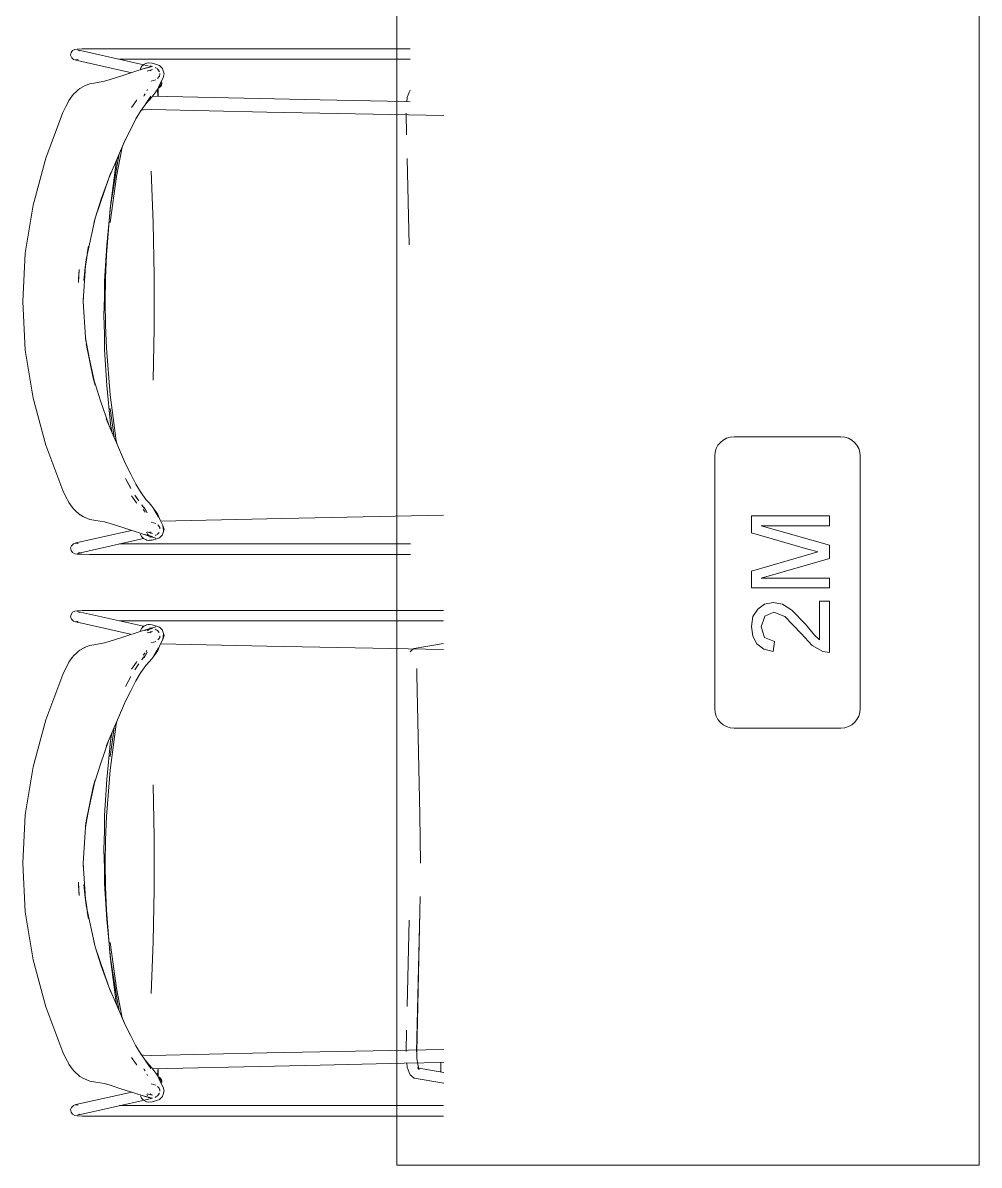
# Model space of a CAD drawing. Header units: millimetres. Extents: x 155927 to 317870, y -36033 to 97293.
# Drawn here: x 201281 to 202266, y 19808 to 20984 of the extents above; entities that cross this region are included whole.
import ezdxf

# ---------------------------------------------------------------- set-up
doc = ezdxf.new("R2010")
doc.units = ezdxf.units.MM
doc.header["$MEASUREMENT"] = 0
doc.layers.add('G-IMPT', color=8, linetype='CONTINUOUS', lineweight=9)
doc.layers.add('I-FURN', color=8, linetype='CONTINUOUS', lineweight=9)

msp = doc.modelspace()

# ---------------------------------------------------------------- linework, layer by layer
at = {"layer": 'G-IMPT'}
for p, q in [((201330.6, 20950.3), (201331, 20953)), ((201330.6, 20950.3), (201331.4, 20948.2)), ((201332.5, 20955.1), (201331, 20953)), ((201331.7, 20947.8), (201331.4, 20948.2)), ((201331.7, 20947.8), (201333.5, 20946)), ((201334.8, 20956.3), (201332.5, 20955.1)), ((201337.3, 20956.6), (201334.8, 20956.3)), ((201342.5, 20956.9), (201337.3, 20956.6)), ((201410.5, 20939.6), (201337.5, 20956)), ((201337.5, 20956), (201339.7, 20955)), ((201339.5, 20955.2), (201339.7, 20955)), ((201349.7, 20957.1), (201342.5, 20956.9)), ((201349.7, 20957.1), (201356, 20957.1)), ((201680.3, 20957.1), (201356, 20957.1)), ((201333.5, 20946), (201333.2, 20946.3)), ((201336, 20945.2), (201333.5, 20946)), ((201338.3, 20945.9), (201335.7, 20945.5)), ((201338, 20945.8), (201335.7, 20945.5)), ((201336, 20945.2), (201393.5, 20932.3)), ((201680.3, 20946.3), (201381, 20946.3)), ((201407.5, 20936.9), (201395.7, 20933.1)), ((201402.4, 20936.2), (201403.6, 20938.7)), ((201402.4, 20936.1), (201403.6, 20938.7)), ((201403.5, 20938.5), (201402.4, 20936.1)), ((201402.4, 20936.2), (201402.4, 20936.1)), ((201403.5, 20938.5), (201403.6, 20938.7)), ((201405.5, 20940.6), (201403.6, 20938.7)), ((201405.5, 20940.6), (201405.7, 20940.7)), ((201408.6, 20942.2), (201405.7, 20940.7)), ((201414.9, 20938.7), (201406.8, 20936.6)), ((201412.6, 20938.5), (201406.8, 20936.6)), ((201407.5, 20936.9), (201414.9, 20938.7)), ((201408.9, 20942.2), (201408.6, 20942.2)), ((201408.9, 20942.2), (201410.6, 20942.5)), ((201414.9, 20935.5), (201409.4, 20933.9)), ((201410.4, 20937.7), (201413.5, 20939.3)), ((201410.4, 20937.7), (201412.6, 20938.5)), ((201414.7, 20942.3), (201410.6, 20942.5)), ((201411.5, 20937.9), (201413.5, 20939.3)), ((201413.9, 20938.9), (201412, 20939.3)), ((201412.5, 20934.2), (201413.6, 20935.2)), ((201412.5, 20934.2), (201413.1, 20934.9)), ((201414.9, 20935.5), (201412.8, 20934.5)), ((201413.6, 20935.2), (201412.8, 20934.5)), ((201414.7, 20942.3), (201417.9, 20941.3)), ((201417.5, 20937.7), (201419.1, 20936.9)), ((201422.1, 20939.9), (201417.9, 20941.3)), ((201417.9, 20937.3), (201419.1, 20936.9)), ((201421.9, 20933.9), (201419.7, 20936.6)), ((201420.9, 20935), (201422.1, 20933.3)), ((201420.9, 20935), (201421.3, 20934.4)), ((201422.1, 20939.9), (201425.2, 20936.7)), ((201425.2, 20936.7), (201425.7, 20935.4)), ((201425.7, 20935.4), (201426.9, 20931.1)), ((201356.4, 20922), (201365.6, 20923.6)), ((201365.6, 20923.6), (201371.3, 20925.3)), ((201383.2, 20929.2), (201371.3, 20925.3)), ((201395.7, 20933.1), (201383.2, 20929.2)), ((201418.2, 20925), (201413.5, 20923.7)), ((201421.8, 20928.3), (201420.2, 20926.5)), ((201422.1, 20933.3), (201421.3, 20934.4)), ((201426, 20927.1), (201421.6, 20918.6)), ((201421.8, 20928.3), (201422.1, 20928.9)), ((201422.1, 20928.9), (201422.5, 20930.8)), ((201422.6, 20931.4), (201422.5, 20930.8)), ((201426, 20927.1), (201426.9, 20931.1)), ((201335.8, 20912.4), (201333.9, 20910.5)), ((201338.2, 20914.6), (201335.8, 20912.4)), ((201340.2, 20916.1), (201338.2, 20914.6)), ((201340.2, 20916.1), (201340.6, 20916.4)), ((201340.6, 20916.4), (201343.2, 20917.9)), ((201345.4, 20919.1), (201343.2, 20917.9)), ((201345.4, 20919.1), (201350.4, 20920.9)), ((201356.4, 20922), (201350.4, 20920.9)), ((201409, 20913.7), (201409.6, 20915.1)), ((201418.5, 20912.7), (201414.2, 20907.3)), ((201420.4, 20915.8), (201418.5, 20912.7)), ((201420.2, 20915.4), (201420.5, 20908.1)), ((201420.2, 20915.4), (201420.6, 20908.1)), ((201420.4, 20915.8), (201422.6, 20920.6)), ((201420.9, 20908.1), (201420.6, 20916.2)), ((201422.6, 20920.6), (201421.6, 20918.6)), ((201677.4, 20906.7), (201679.3, 20912.2)), ((201679.3, 20912.2), (201680.2, 20914.4)), ((201325.5, 20897.7), (201328.6, 20903.3)), ((201328.8, 20903.6), (201328.6, 20903.3)), ((201328.8, 20903.6), (201332.2, 20908.5)), ((201332.2, 20908.5), (201333.9, 20910.5)), ((201398.5, 20903.9), (201393.3, 20896.6)), ((201398.9, 20904.4), (201398.5, 20903.9)), ((201408.2, 20900.3), (201402.8, 20893)), ((201405.9, 20908.3), (201406.3, 20908.9)), ((201407.3, 20910.5), (201406.3, 20908.9)), ((201413.3, 20908.1), (201407.7, 20899.9)), ((201411.3, 20904.1), (201407.7, 20899.9)), ((201413.3, 20908.1), (201408.2, 20900.3)), ((201411.3, 20904.1), (201414.2, 20907.3)), ((201414.5, 20908.3), (201587.5, 20904.5)), ((201674, 20902.6), (201587.5, 20904.5)), ((201680.3, 20902.5), (201674, 20902.6)), ((201676.9, 20902.5), (201677.4, 20906.7)), ((201305, 20844.4), (201322.6, 20891.3)), ((201322.6, 20891.3), (201325.5, 20897.7)), ((201397.9, 20884.8), (201403.3, 20893.7)), ((201402.7, 20893.5), (201405.6, 20894.2)), ((201402.8, 20893), (201403.3, 20893.7)), ((201405.6, 20894.2), (201414, 20894.6)), ((201414, 20894.6), (201532.8, 20891.9)), ((201714.9, 20888.3), (201532.8, 20891.9)), ((201676.2, 20890.6), (201676.7, 20868.5)), ((201392.5, 20874.3), (201397.9, 20884.8)), ((201392.5, 20874.3), (201387.2, 20863.7)), ((201369.9, 20823.8), (201387.1, 20863.8)), ((201377.9, 20825.4), (201383.6, 20855.7)), ((201383.6, 20855.7), (201377.9, 20825.5)), ((201383.1, 20854.4), (201387.1, 20863.8)), ((201383.1, 20854.4), (201387.2, 20863.7)), ((201292, 20796), (201305, 20844.4)), ((201377.6, 20840), (201378.2, 20843.1)), ((201377.7, 20833.6), (201380.7, 20848.7)), ((201677.2, 20844.1), (201679.3, 20755.2)), ((201372.1, 20829.5), (201369.9, 20823.8)), ((201372.1, 20829.5), (201370, 20823.8)), ((201371.3, 20792.7), (201377.6, 20840)), ((201377.7, 20833.6), (201371.8, 20794.5)), ((201413.5, 20830.9), (201415.6, 20777.7)), ((201369.9, 20823.8), (201355.8, 20782.6)), ((201369.9, 20823.8), (201361.9, 20802.3)), ((201370, 20823.8), (201361.9, 20802.3)), ((201371.4, 20778.3), (201377.9, 20825.5)), ((201377.9, 20825.4), (201371.4, 20778.3)), ((201292, 20796), (201283.9, 20746.6)), ((201355.8, 20782.6), (201361.9, 20802.3)), ((201361.9, 20802.3), (201356, 20782.6)), ((201371.8, 20794.5), (201367.7, 20754.7)), ((201346.5, 20740.1), (201355.8, 20782.6)), ((201355.8, 20782.6), (201354.4, 20777.4)), ((201354.4, 20777.4), (201356, 20782.6)), ((201367.4, 20744.8), (201371.3, 20792.7)), ((201416.6, 20723.7), (201415.6, 20777.7)), ((201281.3, 20696.7), (201283.9, 20746.6)), ((201349, 20753.9), (201346.9, 20739.8)), ((201349, 20753.9), (201347.7, 20746.7)), ((201367.7, 20754.7), (201365.6, 20717.6)), ((201346.5, 20740.1), (201344.2, 20718.5)), ((201346.5, 20740.1), (201345.3, 20728.8)), ((201346.9, 20739.8), (201345.3, 20728.8)), ((201367.4, 20744.8), (201366.5, 20720.8)), ((201339.3, 20729.8), (201338.6, 20716.2)), ((201338.8, 20720.2), (201339.3, 20729.8)), ((201343.5, 20696.7), (201345.8, 20733.7)), ((201344.2, 20718.5), (201345.3, 20728.8)), ((201345.8, 20733.7), (201345.3, 20728.8)), ((201416.6, 20723.7), (201416.6, 20669.7)), ((201365.6, 20717.6), (201365.3, 20701.3)), ((201366.5, 20720.8), (201366.1, 20696.7)), ((201343.5, 20696.7), (201343.7, 20704.2)), ((201343.6, 20696.7), (201343.7, 20704.2)), ((201365.3, 20701.3), (201364.9, 20682.5)), ((201281.3, 20696.7), (201283.9, 20646.8)), ((201346, 20659.8), (201343.6, 20696.7)), ((201366.1, 20696.7), (201366.5, 20672.6)), ((201365.3, 20663.6), (201364.9, 20682.5)), ((201367.4, 20648.6), (201366.5, 20672.6)), ((201415.6, 20615.8), (201416.6, 20669.7)), ((201345.8, 20659.8), (201346.9, 20653.4)), ((201345.8, 20659.8), (201346.2, 20656.3)), ((201346, 20659.8), (201346.3, 20655.6)), ((201355.8, 20610.8), (201346.5, 20653.3)), ((201353.9, 20617.9), (201346.5, 20653.3)), ((201346.9, 20653.4), (201353.9, 20617.9)), ((201365.3, 20663.6), (201365.6, 20647.4)), ((201292, 20597.4), (201283.9, 20646.8)), ((201367.7, 20610.3), (201365.6, 20647.4)), ((201371.3, 20600.8), (201367.4, 20648.6)), ((201355.8, 20610.8), (201353.9, 20617.9)), ((201353.9, 20617.9), (201356.2, 20610.9)), ((201361.4, 20594.7), (201356.2, 20610.9)), ((201367.7, 20610.3), (201371.8, 20570.5)), ((201305, 20549), (201292, 20597.4)), ((201361.4, 20594.7), (201369.9, 20569.7)), ((201371.3, 20600.8), (201377.6, 20553.5)), ((201375.5, 20557.1), (201371.4, 20586.7)), ((201375.5, 20557.1), (201371.4, 20586.7)), ((201369.9, 20569.7), (201367.3, 20576.1)), ((201387.2, 20529.7), (201367.3, 20576.1)), ((201373, 20562.9), (201371.8, 20570.5)), ((201305, 20549), (201322.5, 20502.2)), ((201377.6, 20553.5), (201378.1, 20550.9)), ((201387.2, 20529.7), (201392.5, 20519.1)), ((201392.7, 20504.3), (201387.2, 20514.7)), ((201387.2, 20514.7), (201392.2, 20505.2)), ((201392.5, 20519.1), (201397.9, 20508.7)), ((201322.5, 20502.2), (201325.5, 20495.8)), ((201392.7, 20504.3), (201392.2, 20505.2)), ((201403.3, 20499.7), (201397.9, 20508.7)), ((201408.2, 20493.1), (201402.8, 20500.4)), ((201403.3, 20499.7), (201402.8, 20500.4)), ((201328.6, 20490.1), (201325.5, 20495.8)), ((201328.6, 20490.1), (201328.8, 20489.8)), ((201332.2, 20485), (201328.8, 20489.8)), ((201393.3, 20496.8), (201398.5, 20489.5)), ((201400.7, 20491.5), (201396.8, 20497.5)), ((201396.8, 20497.5), (201398, 20495.5)), ((201400.7, 20491.5), (201398, 20495.5)), ((201398.9, 20489), (201398.5, 20489.5)), ((201408.2, 20493.1), (201411.3, 20489.4)), ((201414.2, 20486.2), (201411.3, 20489.4)), ((201332.2, 20485), (201333.9, 20482.9)), ((201335.8, 20481), (201333.9, 20482.9)), ((201335.8, 20481), (201336.3, 20480.6)), ((201338.2, 20478.8), (201336.3, 20480.6)), ((201340.2, 20477.3), (201338.2, 20478.8)), ((201344.4, 20474.9), (201340.2, 20477.3)), ((201340.2, 20477.3), (201340.6, 20477.1)), ((201340.2, 20477.3), (201345.4, 20474.3)), ((201340.6, 20477.1), (201343.2, 20475.5)), ((201404.3, 20486.7), (201404, 20487.3)), ((201406, 20484.2), (201404, 20487.3)), ((201404.3, 20486.7), (201406, 20484.2)), ((201407.5, 20480), (201405.4, 20482.5)), ((201407.6, 20482.4), (201405.9, 20485.1)), ((201406.3, 20484.6), (201405.9, 20485.1)), ((201407.6, 20482.4), (201406.3, 20484.6)), ((201407.6, 20482.4), (201407.3, 20483)), ((201409.3, 20479.2), (201407.3, 20483)), ((201407.6, 20482.4), (201409.3, 20479.2)), ((201418.5, 20480.7), (201414.2, 20486.2)), ((201418.7, 20479.5), (201416.4, 20483.1)), ((201416.4, 20483.1), (201421.2, 20474.8)), ((201420.4, 20477.6), (201418.5, 20480.7)), ((201418.7, 20479.5), (201421.2, 20474.8)), ((201420.4, 20477.6), (201422.9, 20471.5)), ((201532.8, 20473), (201714.6, 20476.7)), ((201343.2, 20475.5), (201345.4, 20474.3)), ((201344.4, 20474.9), (201345.4, 20474.3)), ((201350.4, 20472.5), (201345.4, 20474.3)), ((201356.4, 20471.4), (201350.4, 20472.5)), ((201365.6, 20469.8), (201356.4, 20471.4)), ((201365.6, 20469.8), (201371.3, 20468.1)), ((201371.3, 20468.1), (201383.2, 20464.3)), ((201383.2, 20464.3), (201404.4, 20457.5)), ((201418.3, 20468.4), (201413.5, 20469.7)), ((201421.8, 20465.2), (201420.3, 20466.8)), ((201421.8, 20465.2), (201422.3, 20464.2)), ((201422.5, 20462.6), (201422.3, 20464.2)), ((201425.9, 20465.5), (201422.9, 20471.5)), ((201423.4, 20470.6), (201532.8, 20473)), ((201426.9, 20462.3), (201425.6, 20466)), ((201426.4, 20460.9), (201425.6, 20466)), ((201426.4, 20460.9), (201425.9, 20465.5)), ((201393.3, 20461.1), (201336, 20448.2)), ((201337.6, 20437.4), (201405.7, 20452.8)), ((201402.4, 20457.2), (201402.4, 20457.3)), ((201402.4, 20457.2), (201403.5, 20455)), ((201403.5, 20455), (201403.6, 20454.8)), ((201405.7, 20452.7), (201403.6, 20454.8)), ((201403.9, 20454.5), (201405.5, 20452.9)), ((201403.9, 20454.5), (201405.7, 20452.7)), ((201412.6, 20454.9), (201404.4, 20457.5)), ((201408.9, 20451.2), (201405.5, 20452.9)), ((201405.5, 20452.9), (201408.6, 20451.3)), ((201405.5, 20452.9), (201405.7, 20452.7)), ((201408.9, 20451.2), (201405.7, 20452.7)), ((201414.9, 20454.8), (201406.8, 20456.9)), ((201406.8, 20456.9), (201408.1, 20456.5)), ((201414.9, 20454.8), (201408.1, 20456.5)), ((201408.8, 20459.2), (201409.8, 20457.3)), ((201414.8, 20458), (201409.4, 20459.5)), ((201411.5, 20455.5), (201409.8, 20457.3)), ((201413.5, 20454.2), (201410.4, 20455.7)), ((201418.2, 20453.3), (201410.4, 20455.7)), ((201413.5, 20454.2), (201411.5, 20455.5)), ((201412, 20454.2), (201413.9, 20454.6)), ((201413.6, 20458.2), (201412.1, 20459.6)), ((201412.1, 20459.6), (201413, 20458.6)), ((201413.6, 20458.2), (201412.4, 20459.2)), ((201414.8, 20458), (201412.4, 20459.2)), ((201418.2, 20453.3), (201412.6, 20454.9)), ((201419.1, 20456.6), (201417.5, 20455.8)), ((201417.9, 20456.1), (201419.1, 20456.6)), ((201417.9, 20452.1), (201422.1, 20453.5)), ((201421.7, 20459.1), (201419.7, 20456.8)), ((201425.2, 20456.7), (201422.1, 20453.5)), ((201425.7, 20458.1), (201425.2, 20456.7)), ((201426.9, 20462.3), (201425.7, 20458.1)), ((201331.4, 20445.3), (201330.6, 20443.1)), ((201331, 20440.5), (201330.6, 20443.1)), ((201331.4, 20445.3), (201333.2, 20447.1)), ((201333.5, 20447.4), (201333.2, 20447.1)), ((201336, 20448.2), (201333.5, 20447.4)), ((201338.3, 20447.5), (201335.7, 20448)), ((201338, 20447.7), (201335.7, 20448)), ((201381, 20447.2), (201680.6, 20447.2)), ((201408.9, 20451.2), (201408.6, 20451.3)), ((201408.9, 20451.2), (201410.6, 20450.9)), ((201411.9, 20451), (201410.6, 20450.9)), ((201414.7, 20451.1), (201411.9, 20451)), ((201417.9, 20452.1), (201414.7, 20451.1)), ((201332.5, 20438.3), (201331, 20440.5)), ((201334.8, 20437.1), (201332.5, 20438.3)), ((201334.8, 20437.1), (201337.3, 20436.8)), ((201337.3, 20436.8), (201342.5, 20436.5)), ((201337.6, 20437.4), (201339.7, 20438.4)), ((201339.7, 20438.4), (201339.5, 20438.2)), ((201342.5, 20436.5), (201349.7, 20436.4)), ((201356, 20436.3), (201349.7, 20436.4)), ((201680.6, 20436.3), (201356, 20436.3)), ((201331, 20374.6), (201330.6, 20372)), ((201331.4, 20369.8), (201330.6, 20372)), ((201332.5, 20376.8), (201331, 20374.6)), ((201334.8, 20378), (201332.5, 20376.8)), ((201334.8, 20378), (201337.3, 20378.3)), ((201337.3, 20378.3), (201342.5, 20378.6)), ((201337.6, 20377.7), (201405.7, 20362.4)), ((201337.6, 20377.7), (201339.7, 20376.7)), ((201339.7, 20376.7), (201339.5, 20376.9)), ((201342.5, 20378.6), (201349.7, 20378.7)), ((201356, 20378.8), (201349.7, 20378.7)), ((201714.6, 20378.8), (201356, 20378.8)), ((201331.4, 20369.8), (201333.2, 20368)), ((201333.5, 20367.7), (201333.2, 20368)), ((201336, 20366.9), (201333.5, 20367.7)), ((201338.3, 20367.6), (201335.7, 20367.1)), ((201338, 20367.5), (201335.7, 20367.1)), ((201392.2, 20354.2), (201336, 20366.9)), ((201381, 20367.9), (201714.6, 20367.9)), ((201402.4, 20357.9), (201403.5, 20360.1)), ((201403.5, 20360.1), (201403.6, 20360.3)), ((201405.7, 20362.4), (201403.6, 20360.3)), ((201403.9, 20360.6), (201405.7, 20362.4)), ((201403.9, 20360.6), (201405.5, 20362.2)), ((201412.6, 20360.2), (201404.4, 20357.6)), ((201408.9, 20363.9), (201405.5, 20362.2)), ((201405.5, 20362.2), (201408.6, 20363.8)), ((201405.5, 20362.2), (201405.7, 20362.4)), ((201408.9, 20363.9), (201405.7, 20362.4)), ((201414.9, 20360.3), (201406.8, 20358.2)), ((201406.8, 20358.2), (201408.1, 20358.6)), ((201414.9, 20360.3), (201408.1, 20358.6)), ((201408.9, 20363.9), (201408.6, 20363.8)), ((201408.9, 20363.9), (201410.6, 20364.2)), ((201411.5, 20359.6), (201409.8, 20357.8)), ((201418.2, 20361.8), (201410.4, 20359.4)), ((201413.5, 20360.9), (201410.4, 20359.4)), ((201411.9, 20364.1), (201410.6, 20364.2)), ((201413.5, 20360.9), (201411.5, 20359.6)), ((201414.7, 20364), (201411.9, 20364.1)), ((201412, 20360.9), (201413.9, 20360.5)), ((201418.2, 20361.8), (201412.6, 20360.2)), ((201417.9, 20363), (201414.7, 20364)), ((201419.1, 20358.5), (201417.5, 20359.3)), ((201417.9, 20363), (201422.1, 20361.6)), ((201417.9, 20359), (201419.1, 20358.5)), ((201425.2, 20358.4), (201422.1, 20361.6)), ((201425.7, 20357), (201425.2, 20358.4)), ((201365.6, 20345.3), (201371.3, 20347)), ((201371.3, 20347), (201383.2, 20350.8)), ((201383.2, 20350.8), (201404.4, 20357.6)), ((201402.4, 20357.9), (201402.4, 20357.8)), ((201414.8, 20357.1), (201409.4, 20355.6)), ((201413.6, 20356.9), (201412.1, 20355.5)), ((201412.1, 20355.5), (201413, 20356.5)), ((201414.8, 20357.1), (201412.4, 20355.9)), ((201413.6, 20356.9), (201412.4, 20355.9)), ((201418.3, 20346.7), (201413.5, 20345.4)), ((201421.7, 20356), (201419.7, 20358.3)), ((201421.8, 20350), (201420.3, 20348.3)), ((201421.8, 20350), (201422.3, 20350.9)), ((201422.5, 20352.5), (201422.3, 20350.9)), ((201425.9, 20349.6), (201422.9, 20343.6)), ((201426.4, 20354.2), (201425.6, 20349.1)), ((201426.9, 20352.8), (201425.6, 20349.1)), ((201426.9, 20352.8), (201425.7, 20357)), ((201426.4, 20354.2), (201425.9, 20349.6)), ((201338.2, 20336.3), (201336.3, 20334.5)), ((201340.2, 20337.8), (201338.2, 20336.3)), ((201340.2, 20337.8), (201345.4, 20340.8)), ((201344.4, 20340.2), (201340.2, 20337.8)), ((201340.2, 20337.8), (201340.6, 20338)), ((201340.6, 20338), (201343.2, 20339.6)), ((201343.2, 20339.6), (201345.4, 20340.8)), ((201344.4, 20340.2), (201345.4, 20340.8)), ((201350.4, 20342.6), (201345.4, 20340.8)), ((201356.4, 20343.7), (201350.4, 20342.6)), ((201365.6, 20345.3), (201356.4, 20343.7)), ((201407.5, 20335.1), (201405.4, 20332.6)), ((201409.3, 20335.9), (201407.3, 20332.1)), ((201407.6, 20332.7), (201409.3, 20335.9)), ((201408.4, 20336.3), (201409.1, 20337.5)), ((201416.4, 20332), (201421.2, 20340.3)), ((201418.7, 20335.6), (201416.4, 20332)), ((201420.4, 20337.5), (201418.5, 20334.4)), ((201418.7, 20335.6), (201421.2, 20340.3)), ((201420.4, 20337.5), (201422.9, 20343.6)), ((201423.4, 20344.5), (201532.8, 20342.1)), ((201532.8, 20342.1), (201714.6, 20338.4)), ((201680.2, 20336), (201682.3, 20338)), ((201682.3, 20338), (201684.4, 20339.4)), ((201714.6, 20344.7), (201684.4, 20339.4)), ((201328.6, 20325), (201325.5, 20319.3)), ((201328.6, 20325), (201328.8, 20325.3)), ((201332.2, 20330.1), (201328.8, 20325.3)), ((201332.2, 20330.1), (201333.9, 20332.2)), ((201335.8, 20334.1), (201333.9, 20332.2)), ((201335.8, 20334.1), (201336.3, 20334.5)), ((201393.3, 20318.3), (201398.5, 20325.6)), ((201400.7, 20323.6), (201396.8, 20317.6)), ((201400.7, 20323.6), (201398, 20319.6)), ((201398.9, 20326.1), (201398.5, 20325.6)), ((201406, 20330.9), (201404, 20327.8)), ((201404.3, 20328.4), (201404, 20327.8)), ((201404.3, 20328.4), (201406, 20330.9)), ((201407.6, 20332.7), (201405.9, 20330)), ((201406.3, 20330.5), (201405.9, 20330)), ((201407.6, 20332.7), (201406.3, 20330.5)), ((201407.6, 20332.7), (201407.3, 20332.1)), ((201408.2, 20322), (201411.3, 20325.7)), ((201414.2, 20328.9), (201411.3, 20325.7)), ((201418.5, 20334.4), (201414.2, 20328.9)), ((201305, 20266.1), (201322.5, 20312.9)), ((201322.5, 20312.9), (201325.5, 20319.3)), ((201396.8, 20317.6), (201398, 20319.6)), ((201403.3, 20315.4), (201397.9, 20306.4)), ((201408.2, 20322), (201402.8, 20314.7)), ((201403.3, 20315.4), (201402.8, 20314.7)), ((201687.1, 20312.6), (201687.2, 20319)), ((201687.1, 20312.6), (201690.3, 20168.4)), ((201392.7, 20310.8), (201387.2, 20300.4)), ((201387.2, 20300.4), (201392.2, 20309.9)), ((201392.7, 20310.8), (201392.2, 20309.9)), ((201392.5, 20296), (201397.9, 20306.4)), ((201387.2, 20285.4), (201392.5, 20296)), ((201387.2, 20285.4), (201367.3, 20239)), ((201305, 20266.1), (201292, 20217.7)), ((201377.6, 20261.6), (201378.1, 20264.2)), ((201371.3, 20214.3), (201377.6, 20261.6)), ((201375.5, 20258), (201371.4, 20228.4)), ((201375.5, 20258), (201371.4, 20228.4)), ((201361.4, 20220.4), (201369.9, 20245.4)), ((201369.9, 20245.4), (201367.3, 20239)), ((201367.7, 20204.8), (201371.8, 20244.6)), ((201373, 20252.2), (201371.8, 20244.6)), ((201292, 20217.7), (201283.9, 20168.3)), ((201361.4, 20220.4), (201356.2, 20204.2)), ((201371.3, 20214.3), (201367.4, 20166.5)), ((201355.8, 20204.3), (201346.5, 20161.8)), ((201353.9, 20197.2), (201346.5, 20161.8)), ((201346.9, 20161.7), (201353.9, 20197.2)), ((201355.8, 20204.3), (201353.9, 20197.2)), ((201353.9, 20197.2), (201356.2, 20204.2)), ((201367.7, 20204.8), (201365.6, 20167.7)), ((201415.6, 20199.3), (201416.6, 20145.4)), ((201281.3, 20118.4), (201283.9, 20168.3)), ((201345.8, 20155.3), (201346.9, 20161.7)), ((201345.8, 20155.3), (201346.2, 20158.8)), ((201346, 20155.3), (201346.4, 20160.7)), ((201365.3, 20151.5), (201365.6, 20167.7)), ((201367.4, 20166.5), (201366.5, 20142.5)), ((201690.3, 20168.4), (201690.7, 20143.5)), ((201346, 20155.3), (201343.6, 20118.4)), ((201365.3, 20151.5), (201364.9, 20132.6)), ((201366.1, 20118.4), (201366.5, 20142.5)), ((201416.6, 20091.4), (201416.6, 20145.4)), ((201690.7, 20143.5), (201690.9, 20118.4)), ((201365.3, 20113.8), (201364.9, 20132.6)), ((201281.3, 20118.4), (201283.9, 20068.5)), ((201343.5, 20118.4), (201345.8, 20081.4)), ((201343.5, 20118.4), (201343.7, 20110.9)), ((201343.6, 20118.4), (201343.7, 20110.9)), ((201365.6, 20097.5), (201365.3, 20113.8)), ((201366.5, 20094.3), (201366.1, 20118.4)), ((201339.3, 20085.3), (201338.6, 20098.9)), ((201338.8, 20095.5), (201339.3, 20085.3)), ((201346.5, 20075), (201344.2, 20096.6)), ((201344.2, 20096.6), (201345.3, 20086.3)), ((201367.7, 20060.4), (201365.6, 20097.5)), ((201367.4, 20070.3), (201366.5, 20094.3)), ((201416.6, 20091.4), (201415.6, 20037.4)), ((201345.8, 20081.4), (201345.3, 20086.3)), ((201346.5, 20075), (201345.3, 20086.3)), ((201346.9, 20075.3), (201345.3, 20086.3)), ((201690.4, 20068.4), (201690.6, 20084.2)), ((201292, 20019.1), (201283.9, 20068.5)), ((201346.5, 20075), (201355.8, 20032.5)), ((201349, 20061.2), (201346.9, 20075.3)), ((201349, 20061.2), (201347.7, 20068.4)), ((201367.4, 20070.3), (201371.3, 20022.4)), ((201686.9, 19924.4), (201690.3, 20068.3)), ((201687.1, 19924.1), (201690.3, 20068.3)), ((201371.8, 20020.6), (201367.7, 20060.4)), ((201677.2, 19971), (201679.3, 20059.9)), ((201355.8, 20032.5), (201354.4, 20037.7)), ((201354.4, 20037.7), (201356, 20032.5)), ((201369.9, 19991.3), (201355.8, 20032.5)), ((201355.8, 20032.5), (201361.9, 20012.8)), ((201361.9, 20012.8), (201356, 20032.5)), ((201377.9, 19989.7), (201371.4, 20036.8)), ((201371.4, 20036.8), (201377.9, 19989.6)), ((201413.5, 19984.2), (201415.6, 20037.4)), ((201292, 20019.1), (201305, 19970.7)), ((201371.3, 20022.4), (201377.6, 19975.1)), ((201377.7, 19981.5), (201371.8, 20020.6)), ((201369.9, 19991.3), (201361.9, 20012.8)), ((201370, 19991.3), (201361.9, 20012.8)), ((201372.1, 19985.6), (201369.9, 19991.3)), ((201369.9, 19991.3), (201387.1, 19951.3)), ((201372.1, 19985.6), (201370, 19991.3)), ((201377.9, 19989.7), (201383.6, 19959.4)), ((201383.6, 19959.4), (201377.9, 19989.6)), ((201305, 19970.7), (201322.6, 19923.8)), ((201377.6, 19975.1), (201378.2, 19972)), ((201377.7, 19981.5), (201380.7, 19966.4)), ((201383.1, 19960.7), (201387.1, 19951.3)), ((201383.1, 19960.7), (201387.2, 19951.4)), ((201392.5, 19940.8), (201387.2, 19951.4)), ((201392.5, 19940.8), (201397.9, 19930.3)), ((201676.2, 19924.5), (201676.7, 19946.6)), ((201322.6, 19923.8), (201325.5, 19917.4)), ((201397.9, 19930.3), (201403.3, 19921.4)), ((201414, 19920.5), (201532.8, 19923.2)), ((201714.9, 19926.8), (201532.8, 19923.2)), ((201687.1, 19924.1), (201687.2, 19917.7)), ((201325.5, 19917.4), (201328.6, 19911.8)), ((201328.8, 19911.5), (201328.6, 19911.8)), ((201328.8, 19911.5), (201332.2, 19906.6)), ((201398.5, 19911.2), (201393.3, 19918.5)), ((201402.7, 19921.6), (201405.6, 19920.9)), ((201408.2, 19914.8), (201402.8, 19922.1)), ((201402.8, 19922.1), (201403.3, 19921.4)), ((201405.6, 19920.9), (201414, 19920.5)), ((201413.3, 19907), (201407.7, 19915.2)), ((201411.3, 19911), (201407.7, 19915.2)), ((201413.3, 19907), (201408.2, 19914.8)), ((201674, 19912.5), (201587.5, 19910.6)), ((201714.9, 19913.4), (201674, 19912.5)), ((201676.9, 19912.6), (201677.4, 19908.4)), ((201687.2, 19917.7), (201688.1, 19910.8)), ((201712, 19903.5), (201712, 19913.6)), ((201332.2, 19906.6), (201333.9, 19904.6)), ((201335.8, 19902.7), (201333.9, 19904.6)), ((201338.2, 19900.5), (201335.8, 19902.7)), ((201340.2, 19899), (201338.2, 19900.5)), ((201398.9, 19910.7), (201398.5, 19911.2)), ((201405.9, 19906.8), (201406.3, 19906.2)), ((201407.3, 19904.6), (201406.3, 19906.2)), ((201409, 19901.4), (201409.6, 19900)), ((201411.3, 19911), (201414.2, 19907.8)), ((201418.5, 19902.4), (201414.2, 19907.8)), ((201414.5, 19906.8), (201587.5, 19910.6)), ((201420.4, 19899.3), (201418.5, 19902.4)), ((201420.2, 19899.7), (201420.6, 19907)), ((201420.2, 19899.7), (201420.5, 19905.9)), ((201420.9, 19907), (201420.6, 19898.9)), ((201677.4, 19908.4), (201679.3, 19902.9)), ((201679.3, 19902.9), (201680.2, 19900.7)), ((201682.3, 19898.8), (201680.2, 19900.7)), ((201687.6, 19907.8), (201689.5, 19906.9)), ((201687.6, 19907.8), (201714.9, 19903)), ((201688.1, 19910.8), (201689.6, 19906.2)), ((201689.5, 19906.9), (201688.2, 19908.1)), ((201689.6, 19906.2), (201688.2, 19908.1)), ((201340.2, 19899), (201340.6, 19898.7)), ((201340.6, 19898.7), (201343.2, 19897.2)), ((201345.4, 19896), (201343.2, 19897.2)), ((201345.4, 19896), (201350.4, 19894.2)), ((201356.4, 19893.1), (201350.4, 19894.2)), ((201356.4, 19893.1), (201365.6, 19891.5)), ((201365.6, 19891.5), (201371.3, 19889.8)), ((201383.2, 19885.9), (201371.3, 19889.8)), ((201418.2, 19890.1), (201413.5, 19891.4)), ((201421.8, 19886.8), (201420.2, 19888.6)), ((201420.4, 19899.3), (201422.6, 19894.5)), ((201426, 19888), (201421.6, 19896.5)), ((201422.6, 19894.5), (201421.6, 19896.5)), ((201426, 19888), (201426.9, 19884)), ((201684.3, 19897.3), (201682.3, 19898.8)), ((201684.3, 19897.3), (201714.9, 19892)), ((201336, 19869.9), (201393.5, 19882.8)), ((201395.7, 19882), (201383.2, 19885.9)), ((201407.5, 19878.2), (201395.7, 19882)), ((201402.4, 19878.9), (201402.4, 19879)), ((201403.5, 19876.6), (201402.4, 19879)), ((201402.4, 19879), (201403.6, 19876.4)), ((201402.4, 19878.9), (201403.6, 19876.4)), ((201403.5, 19876.6), (201403.6, 19876.4)), ((201405.5, 19874.5), (201403.6, 19876.4)), ((201412.6, 19876.6), (201406.8, 19878.5)), ((201414.9, 19876.4), (201406.8, 19878.5)), ((201407.5, 19878.2), (201414.9, 19876.4)), ((201409, 19880.4), (201409.8, 19879)), ((201414.9, 19879.6), (201409.4, 19881.2)), ((201410.4, 19877.4), (201412.6, 19876.6)), ((201410.4, 19877.4), (201413.5, 19875.8)), ((201411.5, 19877.2), (201411, 19877.6)), ((201411.5, 19877.2), (201413.5, 19875.8)), ((201413.9, 19876.3), (201412, 19875.8)), ((201412.5, 19880.9), (201413.6, 19879.9)), ((201412.5, 19880.9), (201413.1, 19880.2)), ((201414.9, 19879.6), (201412.8, 19880.6)), ((201413.6, 19879.9), (201412.8, 19880.6)), ((201417.5, 19877.4), (201419.1, 19878.2)), ((201417.9, 19877.8), (201419.1, 19878.2)), ((201421.9, 19881.2), (201419.7, 19878.5)), ((201420.9, 19880.1), (201422.1, 19881.8)), ((201420.9, 19880.1), (201421.3, 19880.7)), ((201422.1, 19881.8), (201421.3, 19880.7)), ((201421.8, 19886.8), (201422.1, 19886.2)), ((201422.1, 19886.2), (201422.5, 19884.3)), ((201422.1, 19875.2), (201425.2, 19878.4)), ((201422.6, 19883.7), (201422.5, 19884.3)), ((201425.2, 19878.4), (201425.7, 19879.7)), ((201425.7, 19879.7), (201426.9, 19884)), ((201330.6, 19864.8), (201331.4, 19866.9)), ((201330.6, 19864.8), (201331, 19862.1)), ((201331.7, 19867.3), (201331.4, 19866.9)), ((201331.7, 19867.3), (201333.5, 19869.1)), ((201333.5, 19869.1), (201333.2, 19868.8)), ((201336, 19869.9), (201333.5, 19869.1)), ((201338.3, 19869.2), (201335.7, 19869.6)), ((201338, 19869.3), (201335.7, 19869.6)), ((201411, 19875.6), (201337.5, 19859.1)), ((201714.6, 19868.9), (201381, 19868.9)), ((201405.5, 19874.5), (201405.7, 19874.4)), ((201408.6, 19872.9), (201405.7, 19874.4)), ((201408.9, 19872.9), (201408.6, 19872.9)), ((201408.9, 19872.9), (201410.6, 19872.6)), ((201414.7, 19872.8), (201410.6, 19872.6)), ((201414.7, 19872.8), (201417.9, 19873.8)), ((201422.1, 19875.2), (201417.9, 19873.8)), ((201332.5, 19860), (201331, 19862.1)), ((201334.8, 19858.8), (201332.5, 19860)), ((201337.3, 19858.5), (201334.8, 19858.8)), ((201342.5, 19858.2), (201337.3, 19858.5)), ((201337.5, 19859.1), (201339.7, 19860.1)), ((201339.5, 19859.9), (201339.7, 19860.1)), ((201349.7, 19858), (201342.5, 19858.2)), ((201349.7, 19858), (201356, 19858)), ((201714.6, 19858), (201356, 19858))]:
    msp.add_line(p, q, dxfattribs=at)
at = {"layer": 'I-FURN'}
for p, q in [((201666.5, 21007.7), (201666.5, 19807.6)), ((202266.5, 19807.6), (202266.5, 21007.7)), ((201423.9, 20923.5), (201424.5, 20922)), ((201421.9, 20916.9), (201420.7, 20916.7)), ((201421.9, 20916.9), (201421.6, 20918.4)), ((201421.9, 20916.9), (201421.7, 20918.6)), ((201421.9, 20916.9), (201424.5, 20922)), ((201421.9, 20916.9), (201422.6, 20920.7)), ((201421.9, 20916.9), (201422.1, 20919.5)), ((201421.9, 20916.9), (201421.9, 20919)), ((201421.9, 20916.9), (201422.9, 20917.7)), ((201424.5, 20922), (201422.9, 20917.7)), ((201422.9, 20917.7), (201423.6, 20918.6)), ((201424.5, 20922), (201423.6, 20918.6)), ((201424.1, 20919.7), (201423.6, 20918.6)), ((201424.5, 20922), (201424.1, 20919.7)), ((201424.4, 20920.8), (201424.1, 20919.7)), ((201424.5, 20922), (201424.4, 20920.8)), ((202124, 20557.6), (202014, 20557.6)), ((201994, 20537.6), (201994, 20277.6)), ((202144, 20277.6), (202144, 20537.6)), ((202112.2, 20476), (202031.8, 20476)), ((202031.8, 20476), (202031.8, 20458.7)), ((202112.2, 20465.9), (202112.2, 20476)), ((202112.2, 20445.8), (202041.9, 20465.9)), ((202041.9, 20465.9), (202112.2, 20465.9)), ((202031.8, 20458.7), (202087.5, 20442.5)), ((202087.5, 20442.5), (202100.3, 20439)), ((202112.2, 20432.1), (202112.2, 20445.8)), ((202088.5, 20435.6), (202031.8, 20419.2)), ((202041.9, 20412), (202112.2, 20432.1)), ((202100.3, 20439), (202088.5, 20435.6)), ((202031.8, 20419.2), (202031.8, 20401.9)), ((202112.2, 20412), (202041.9, 20412)), ((202112.2, 20401.9), (202112.2, 20412)), ((202031.8, 20401.9), (202112.2, 20401.9)), ((202045.5, 20385.2), (202038.3, 20380.2)), ((202054.2, 20386.8), (202045.5, 20385.2)), ((202063.8, 20385.1), (202054.2, 20386.8)), ((202073.6, 20379.1), (202063.8, 20385.1)), ((202102.1, 20388.1), (202102.1, 20348.6)), ((202112.2, 20388.1), (202102.1, 20388.1)), ((202112.2, 20335.4), (202112.2, 20388.1)), ((202033.4, 20372.4), (202031.8, 20362.2)), ((202038.3, 20380.2), (202033.4, 20372.4)), ((202041.9, 20362), (202045.6, 20372.7)), ((202045.6, 20372.7), (202054.8, 20376.8)), ((202054.8, 20376.8), (202066.2, 20372.5)), ((202066.2, 20372.5), (202083, 20355.1)), ((202087.4, 20364.7), (202073.6, 20379.1)), ((202031.8, 20362.2), (202033.3, 20352.1)), ((202045.5, 20350.9), (202041.9, 20362)), ((202097, 20353.2), (202087.4, 20364.7)), ((202033.3, 20352.1), (202037.6, 20344.3)), ((202055.7, 20346.7), (202045.5, 20350.9)), ((202054.4, 20336.6), (202055.7, 20346.7)), ((202083, 20355.1), (202094.6, 20342.5)), ((202102.1, 20348.6), (202097, 20353.2)), ((202037.6, 20344.3), (202044.7, 20339)), ((202044.7, 20339), (202054.4, 20336.6)), ((202094.6, 20342.5), (202105.3, 20336.4)), ((202105.3, 20336.4), (202112.2, 20335.4)), ((202014, 20257.6), (202124, 20257.6)), ((201421.9, 19898.2), (201420.7, 19898.4)), ((201421.9, 19898.2), (201421.6, 19896.7)), ((201421.9, 19898.2), (201421.7, 19896.5)), ((201421.9, 19898.2), (201422.9, 19897.4)), ((201421.9, 19898.2), (201422.6, 19894.4)), ((201421.9, 19898.2), (201424.5, 19893.1)), ((201421.9, 19898.2), (201422.1, 19895.6)), ((201421.9, 19898.2), (201421.9, 19896.1)), ((201422.9, 19897.4), (201423.6, 19896.5)), ((201424.5, 19893.1), (201422.9, 19897.4)), ((201424.1, 19895.4), (201423.6, 19896.5)), ((201424.5, 19893.1), (201423.6, 19896.5)), ((201423.9, 19891.6), (201424.5, 19893.1)), ((201424.4, 19894.3), (201424.1, 19895.4)), ((201424.5, 19893.1), (201424.1, 19895.4)), ((201424.5, 19893.1), (201424.4, 19894.3)), ((201666.5, 19807.6), (202266.5, 19807.6))]:
    msp.add_line(p, q, dxfattribs=at)
for centre, start, end in [((202014, 20537.6), 90, 180), ((202124, 20537.6), 0, 90), ((202014, 20277.6), 180, 270), ((202124, 20277.6), 270, 0)]:
    msp.add_arc(centre, 20, start, end, dxfattribs=at)

doc.saveas('drawing.dxf')
